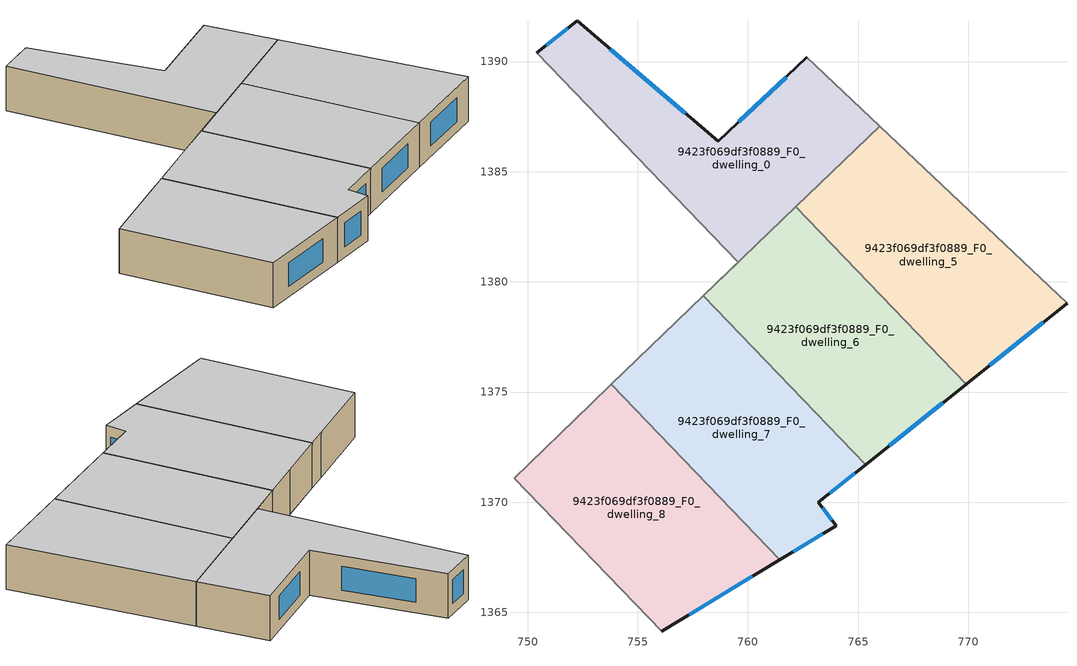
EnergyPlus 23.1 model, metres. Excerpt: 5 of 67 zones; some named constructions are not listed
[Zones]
9423f069df3f0889_F0_dwelling_0
 floor ground (EU_floor_Construction): 762.68,1390.19 765.98,1387.07 757.98,1379.37 759.56,1380.89 750.41,1390.4 752.26,1391.86 758.65,1386.37 z0
 wall outside (EU_wall_Construction): 762.68,1390.19 758.65,1386.37 752.26,1391.86 750.41,1390.4 z0:3
 wall to 9423f069df3f0889_F0_dwelling_1 (EU_wall_Construction): 750.41,1390.4 759.56,1380.89 757.98,1379.37 z0:3
 wall adiabatic (EU_wall_Construction): 765.98,1387.07 762.68,1390.19 z0:3
 wall to 9423f069df3f0889_F0_dwelling_6 (EU_wall_Construction): 757.98,1379.37 762.17,1383.4 z0:3
 wall to 9423f069df3f0889_F0_dwelling_5 (EU_wall_Construction): 762.17,1383.4 765.98,1387.07 z0:3
 window (EU_Window_Construction): 751.83,1391.52 750.85,1390.74 / 757.15,1387.66 753.76,1390.57 / 761.73,1389.29 759.6,1387.27 z0.7:2.3
 ceiling to 9423f069df3f0889_F1_dwelling_0 (EU_floor_Construction): 759.56,1380.89 757.98,1379.37 765.98,1387.07 762.68,1390.19 758.65,1386.37 752.26,1391.86 750.41,1390.4 z3
9423f069df3f0889_F0_dwelling_5
 floor ground (EU_floor_Construction): 774.49,1379.03 769.91,1375.36 762.17,1383.4 765.98,1387.07 z0
 wall outside (EU_wall_Construction): 769.91,1375.36 774.49,1379.03 z0:3
 wall to 9423f069df3f0889_F0_dwelling_6 (EU_wall_Construction): 762.17,1383.4 769.91,1375.36 z0:3
 wall adiabatic (EU_wall_Construction): 774.49,1379.03 765.98,1387.07 z0:3
 window (EU_Window_Construction): 770.99,1376.22 773.41,1378.17 z0.7:2.3
 ceiling to 9423f069df3f0889_F1_dwelling_5 (EU_floor_Construction): 774.49,1379.03 765.98,1387.07 762.17,1383.4 769.91,1375.36 z3
9423f069df3f0889_F0_dwelling_6
 floor ground (EU_floor_Construction): 762.17,1383.4 769.91,1375.36 765.35,1371.71 757.98,1379.37 z0
 wall outside (EU_wall_Construction): 765.35,1371.71 769.91,1375.36 z0:3
 wall to 9423f069df3f0889_F0_dwelling_7 (EU_wall_Construction): 757.98,1379.37 765.35,1371.71 z0:3
 window (EU_Window_Construction): 766.42,1372.56 768.84,1374.5 z0.7:2.3
 ceiling to 9423f069df3f0889_F1_dwelling_6 (EU_floor_Construction): 769.91,1375.36 762.17,1383.4 757.98,1379.37 765.35,1371.71 z3
9423f069df3f0889_F0_dwelling_7
 floor ground (EU_floor_Construction): 757.98,1379.37 765.35,1371.71 763.21,1369.99 764,1368.94 761.46,1367.39 753.8,1375.35 z0
 wall outside (EU_wall_Construction): 761.46,1367.39 764,1368.94 763.21,1369.99 765.35,1371.71 z0:3
 wall to 9423f069df3f0889_F0_dwelling_8 (EU_wall_Construction): 753.8,1375.35 761.46,1367.39 z0:3
 wall to 9423f069df3f0889_F0_dwelling_2 (EU_wall_Construction): 756.16,1377.62 753.8,1375.35 z0:3
 wall to 9423f069df3f0889_F0_dwelling_1 (EU_wall_Construction): 757.98,1379.37 756.16,1377.62 z0:3
 window (EU_Window_Construction): 763.81,1369.18 763.39,1369.74 / 762.05,1367.75 763.4,1368.57 / 763.71,1370.39 764.84,1371.3 z0.7:2.3
 ceiling to 9423f069df3f0889_F1_dwelling_7 (EU_floor_Construction): 764,1368.94 763.21,1369.99 765.35,1371.71 757.98,1379.37 753.8,1375.35 761.46,1367.39 z3
9423f069df3f0889_F0_dwelling_8
 floor ground (EU_floor_Construction): 753.8,1375.35 761.46,1367.39 756.08,1364.13 749.38,1371.1 z0
 wall outside (EU_wall_Construction): 756.08,1364.13 761.46,1367.39 z0:3
 wall to 9423f069df3f0889_F0_dwelling_9 (EU_wall_Construction): 749.38,1371.1 756.08,1364.13 z0:3
 wall to 9423f069df3f0889_F0_dwelling_3 (EU_wall_Construction): 752.87,1374.45 749.38,1371.1 z0:3
 wall to 9423f069df3f0889_F0_dwelling_2 (EU_wall_Construction): 753.8,1375.35 752.87,1374.45 z0:3
 window (EU_Window_Construction): 757.34,1364.9 760.19,1366.63 z0.7:2.3
 ceiling to 9423f069df3f0889_F1_dwelling_8 (EU_floor_Construction): 761.46,1367.39 753.8,1375.35 749.38,1371.1 756.08,1364.13 z3
[SCHEDULE:FILE] Column Number=1; Rows to Skip at Top=0; Number of Hours of Data=8760; Column Separator=Comma; Interpolate to Timestep=No; Minutes per Item=60; Adjust Schedule for Daylight Savings=Yes
Name | File
EU_Step8_GainSchedule_9423f069df3f0889_F5_dwelling_2_f000 | ../../schedules/9423f069df3f0889/9423f069df3f0889_F5_dwelling_2_f000_gain.csv
EU_Step8_GainSchedule_9423f069df3f0889_F5_dwelling_3_f000 | ../../schedules/9423f069df3f0889/9423f069df3f0889_F5_dwelling_3_f000_gain.csv
EU_Step8_GainSchedule_9423f069df3f0889_F5_dwelling_4_f000 | ../../schedules/9423f069df3f0889/9423f069df3f0889_F5_dwelling_4_f000_gain.csv
EU_Step8_GainSchedule_9423f069df3f0889_F5_dwelling_5_f000 | ../../schedules/9423f069df3f0889/9423f069df3f0889_F5_dwelling_5_f000_gain.csv
EU_Step8_GainSchedule_9423f069df3f0889_F5_dwelling_6_f000 | ../../schedules/9423f069df3f0889/9423f069df3f0889_F5_dwelling_6_f000_gain.csv
EU_Step8_GainSchedule_9423f069df3f0889_F5_dwelling_7_f000 | ../../schedules/9423f069df3f0889/9423f069df3f0889_F5_dwelling_7_f000_gain.csv
EU_Step8_GainSchedule_9423f069df3f0889_F5_dwelling_8_f000 | ../../schedules/9423f069df3f0889/9423f069df3f0889_F5_dwelling_8_f000_gain.csv
